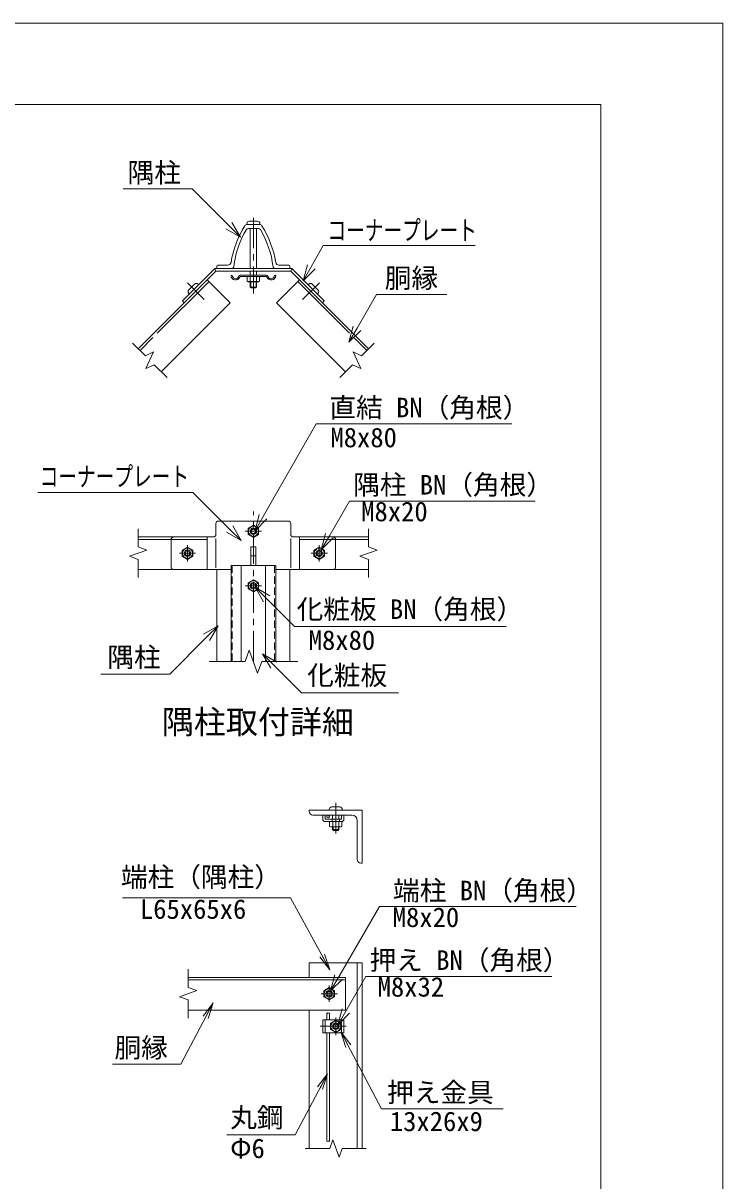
# Model space of a CAD drawing. Units: millimetres, scale not verified. Extents: x -4200 to 4200, y -2970 to 2970.
# Drawn here: x 2480 to 4200, y 126 to 2970 of the extents above; entities that cross this region are included whole.
import ezdxf
from ezdxf.enums import TextEntityAlignment as Align

# ---------------------------------------------------------------- set-up
doc = ezdxf.new("R2010")
doc.units = ezdxf.units.MM
doc.header["$LTSCALE"] = 15
for name, pattern in [('CHAIN1', [8, 5, -1, 1, -1]), ('DASHED1', [1.8, 1.2, -0.6]), ('LONG_DASHED2', [13, 12, -1])]:
    doc.linetypes.add(name, pattern=pattern)
doc.layers.add('0-1_D-TTL-TXT', color=7, linetype='Continuous')
for name, color, linetype, lineweight in [('0-2_D-STR-DIM', 7, 'Continuous', 9), ('0-3_0', 7, 'Continuous', 9), ('0-4_D-STR3', 3, 'Continuous', 9), ('0-5_D-BMK', 2, 'CHAIN1', 9), ('0-6_D-STR-TXT', 7, 'Continuous', 9), ('0-7_D-STR1', 1, 'Continuous', 9), ('0-B_D-STR2', 7, 'Continuous', 9), ('0-C_D-TTL', 2, 'Continuous', 9)]:
    doc.layers.add(name, color=color, linetype=linetype, lineweight=lineweight)
doc.styles.add('ＭＳ ゴシック', font='')
doc.styles.get('ＭＳ ゴシック').set_extended_font_data('MS Gothic')

# ---------------------------------------------------------------- blocks, each defined once
blk = doc.blocks.new('MLeader2')
at = {"layer": '0-3_0'}
blk.add_line((3014.17, 2444.23), (2985.89, 2472.52), dxfattribs=at)
for points in [[(2985.89, 2472.52), (2895.67, 2562.74), (2733.27, 2562.74), (2726.07, 2562.74)], [(2993.46, 2480.1), (3014.17, 2444.23), (2978.31, 2464.94)]]:
    blk.add_lwpolyline(points, dxfattribs=at)
blk = doc.blocks.new('MLeader3')
at = {"layer": '0-3_0'}
blk.add_line((3168.51, 2336.58), (3188.3, 2371.34), dxfattribs=at)
for points in [[(3188.3, 2371.34), (3218.03, 2423.57), (3584, 2423.57), (3591.2, 2423.57)], [(3197.62, 2366.04), (3168.51, 2336.58), (3178.99, 2376.65)]]:
    blk.add_lwpolyline(points, dxfattribs=at)
blk = doc.blocks.new('MLeader4')
at = {"layer": '0-3_0'}
blk.add_line((3281.05, 2185.94), (3301.05, 2220.58), dxfattribs=at)
for points in [[(3301.05, 2220.58), (3348.76, 2303.22), (3514.52, 2303.22), (3521.72, 2303.22)], [(3310.33, 2215.22), (3281.05, 2185.94), (3291.77, 2225.94)]]:
    blk.add_lwpolyline(points, dxfattribs=at)
blk = doc.blocks.new('MLeader5')
at = {"layer": '0-3_0'}
blk.add_line((3015.93, 1698.75), (2987.64, 1727.03), dxfattribs=at)
for points in [[(2987.64, 1727.03), (2897.42, 1817.25), (2523.21, 1817.25), (2516.01, 1817.25)], [(2995.22, 1734.61), (3015.93, 1698.75), (2980.06, 1719.45)]]:
    blk.add_lwpolyline(points, dxfattribs=at)
blk = doc.blocks.new('MLeader6')
at = {"layer": '0-3_0'}
blk.add_line((2959.32, 1489.31), (2931.04, 1461.03), dxfattribs=at)
for points in [[(2923.46, 1468.6), (2959.32, 1489.31), (2938.62, 1453.45)], [(2931.04, 1461.03), (2840.82, 1370.81), (2678.42, 1370.81), (2671.22, 1370.81)]]:
    blk.add_lwpolyline(points, dxfattribs=at)
blk = doc.blocks.new('MLeader7')
at = {"layer": '0-6_D-STR-TXT'}
blk.add_line((3068.16, 1420.72), (3096.44, 1392.43), dxfattribs=at)
for points in [[(3088.86, 1384.85), (3068.16, 1420.72), (3104.02, 1400.01)], [(3096.44, 1392.43), (3164.36, 1324.51), (3395.79, 1324.51), (3402.99, 1324.51)]]:
    blk.add_lwpolyline(points, dxfattribs=at)
blk = doc.blocks.new('MLeader8')
at = {"layer": '0-6_D-STR-TXT'}
blk.add_line((3050.61, 1583.95), (3078.9, 1555.67), dxfattribs=at)
for points in [[(3071.32, 1548.09), (3050.61, 1583.95), (3086.48, 1563.24)], [(3078.9, 1555.67), (3146.82, 1487.74), (3509.85, 1487.74), (3667.2, 1487.74)]]:
    blk.add_lwpolyline(points, dxfattribs=at)
blk = doc.blocks.new('_Open')
at = {"layer": '0-3_0'}
blk.add_line((-15, 2.5), (0, 0), dxfattribs=at)
blk.add_lwpolyline([(-15, -2.5), (0, 0), (-15, 0)], dxfattribs=at)
blk = doc.blocks.new('MLeader9')
at = {"layer": '0-3_0'}
blk.add_line((3050.11, 1722.98), (3069.95, 1757.71), dxfattribs=at)
for points in [[(3069.95, 1757.71), (3200.15, 1985.57), (3674.33, 1985.57), (3681.53, 1985.57)], [(3079.26, 1752.4), (3050.11, 1722.98), (3060.65, 1763.03)]]:
    blk.add_lwpolyline(points, dxfattribs=at)
blk = doc.blocks.new('MLeader10')
at = {"layer": '0-3_0'}
blk.add_line((3253.36, 508.18), (3273.42, 542.8), dxfattribs=at)
for points in [[(3273.42, 542.8), (3322.56, 627.61), (3772.32, 627.61), (3779.52, 627.61)], [(3282.69, 537.42), (3253.36, 508.18), (3264.14, 548.17)]]:
    blk.add_lwpolyline(points, dxfattribs=at)
blk = doc.blocks.new('MLeader11')
at = {"layer": '0-3_0'}
blk.add_line((3235.96, 592.07), (3255.94, 626.73), dxfattribs=at)
for points in [[(3255.94, 626.73), (3355.75, 799.88), (3832.13, 799.88), (3839.33, 799.88)], [(3265.23, 621.37), (3235.96, 592.07), (3246.65, 632.08)]]:
    blk.add_lwpolyline(points, dxfattribs=at)
blk = doc.blocks.new('MLeader12')
at = {"layer": '0-3_0'}
blk.add_line((3212.93, 1676.09), (3232.98, 1710.7), dxfattribs=at)
for points in [[(3232.98, 1710.7), (3282.12, 1795.52), (3731.89, 1795.52), (3739.09, 1795.52)], [(3242.25, 1705.33), (3212.93, 1676.09), (3223.71, 1716.08)]]:
    blk.add_lwpolyline(points, dxfattribs=at)

msp = doc.modelspace()

# ---------------------------------------------------------------- linework, layer by layer
at = {"layer": '0-2_D-STR-DIM'}
for p, q in [((2749.04, 2184.17), (2780.58, 2152.62)), ((3291.22, 2162.13), (3310.24, 2121.35)), ((3311.62, 2152.62), (3291.22, 2162.13)), ((3343.16, 2184.17), (3311.62, 2152.62)), ((2802.35, 2130.86), (2833.89, 2099.31)), ((3289.85, 2130.86), (3258.31, 2099.31)), ((3310.24, 2121.35), (3289.85, 2130.86)), ((2763, 1727.82), (2763, 1683.21)), ((3329.2, 1727.82), (3329.2, 1683.21)), ((2763, 1683.21), (2784.14, 1675.52)), ((2784.14, 1675.52), (2741.85, 1660.13)), ((2741.85, 1660.13), (2763, 1652.43)), ((2763, 1652.43), (2763, 1607.82)), ((3329.2, 1652.43), (3329.2, 1607.82)), ((3025.58, 1401.31), (3035.84, 1429.5)), ((3035.84, 1429.5), (3056.36, 1373.12)), ((2937.1, 1401.31), (3025.58, 1401.31)), ((3056.36, 1373.12), (3066.62, 1401.31)), ((3066.62, 1401.31), (3155.1, 1401.31)), ((3066.62, 1401.31), (3138.1, 1401.31)), ((2885.69, 645.51), (2885.69, 600.9)), ((2885.69, 600.9), (2906.83, 593.21)), ((2906.83, 593.21), (2864.55, 577.82)), ((2864.55, 577.82), (2885.69, 570.12)), ((2885.69, 570.12), (2885.69, 525.51)), ((3173.53, 205.13), (3233.88, 205.13)), ((3241.57, 226.27), (3233.88, 205.13)), ((3256.97, 183.99), (3241.57, 226.27)), ((3264.66, 205.13), (3256.97, 183.99)), ((3264.66, 205.13), (3323.53, 205.13))]:
    msp.add_line(p, q, dxfattribs=at)
for points in [[(2780.58, 2152.62), (2800.97, 2162.13), (2781.96, 2121.35), (2802.35, 2130.86)], [(3329.2, 1683.21), (3350.34, 1675.52), (3308.06, 1660.13), (3329.2, 1652.43)]]:
    msp.add_lwpolyline(points, dxfattribs=at)
at = {"layer": '0-4_D-STR3'}
for p, q in [((3030.1, 2477.34), (3030.1, 2475.34)), ((3062.1, 2475.34), (3030.1, 2475.34)), ((3056.1, 2483.34), (3036.1, 2483.34)), ((3062.1, 2477.34), (3062.1, 2475.34)), ((3038.1, 2465.34), (3038.1, 2367.34)), ((3054.1, 2465.34), (3054.1, 2367.34)), ((2951.45, 2367.34), (2871.79, 2287.69)), ((2954.1, 2360.94), (2876.32, 2283.16)), ((2954.1, 2360.94), (3138.1, 2360.94)), ((3038.1, 2360.94), (3038.1, 2350.94)), ((3054.1, 2360.94), (3054.1, 2350.94)), ((3138.1, 2360.94), (3215.88, 2283.16)), ((3031.09, 2347.74), (3031.09, 2336.19)), ((3031.09, 2347.74), (3061.11, 2347.74)), ((3031.09, 2336.19), (3033.6, 2334.74)), ((3033.6, 2334.74), (3058.6, 2334.74)), ((3038.1, 2334.74), (3038.1, 2321.74)), ((3038.59, 2347.74), (3038.59, 2336.19)), ((3039.6, 2334.74), (3039.6, 2321.74)), ((3052.6, 2334.74), (3052.6, 2321.74)), ((3053.6, 2347.74), (3053.6, 2336.19)), ((3054.1, 2334.74), (3054.1, 2321.74)), ((3061.11, 2336.19), (3058.6, 2334.74)), ((3061.11, 2347.74), (3061.11, 2336.19)), ((2901.49, 2328.7), (2887.35, 2314.56)), ((2887.35, 2306.07), (2888.76, 2304.66)), ((2909.98, 2328.7), (2911.39, 2327.29)), ((3051.7, 2319.34), (3040.5, 2319.34)), ((3054.1, 2321.74), (3051.7, 2319.34)), ((3182.22, 2328.7), (3180.81, 2327.29)), ((3190.71, 2328.7), (3204.85, 2314.56)), ((3204.85, 2306.07), (3203.44, 2304.66)), ((2876.32, 2283.16), (2871.79, 2287.69)), ((3215.88, 2283.16), (3220.41, 2287.69)), ((2954.1, 1740.56), (2954.1, 1713.56)), ((2960.1, 1746.56), (3132.1, 1746.56)), ((3046.1, 1736.57), (3033.1, 1729.07)), ((3059.1, 1729.07), (3046.1, 1736.57)), ((3138.1, 1740.56), (3138.1, 1713.56)), ((2850.1, 1707.56), (2948.1, 1707.56)), ((3033.1, 1729.07), (3033.1, 1714.05)), ((3033.1, 1714.05), (3046.1, 1706.55)), ((3046.1, 1706.55), (3059.1, 1714.05)), ((3059.1, 1714.05), (3059.1, 1729.07)), ((3144.1, 1707.56), (3242.1, 1707.56)), ((2954.1, 1631.56), (2954.1, 1703.57)), ((3040.1, 1683.56), (3040.1, 1639.51)), ((3052.1, 1683.56), (3040.1, 1683.56)), ((3052.1, 1683.56), (3052.1, 1639.51)), ((3138.1, 1631.56), (3138.1, 1703.75)), ((3195.1, 1675.07), (3208.1, 1682.57)), ((3208.1, 1682.57), (3221.1, 1675.07)), ((3052.1, 1660.91), (3040.1, 1660.91)), ((3195.1, 1660.05), (3195.1, 1675.07)), ((3208.1, 1652.55), (3195.1, 1660.05)), ((3221.1, 1660.05), (3208.1, 1652.55)), ((3221.1, 1675.07), (3221.1, 1660.05)), ((2850.1, 1627.56), (2991.1, 1627.56)), ((2991.1, 1637.56), (2991.1, 1401.31)), ((3101.1, 1637.56), (2991.1, 1637.56)), ((3016.1, 1637.56), (3016.1, 1401.31)), ((3076.1, 1637.56), (3076.1, 1401.31)), ((3101.1, 1637.56), (3101.1, 1401.31)), ((3101.1, 1627.56), (3242.1, 1627.56)), ((3046.1, 1602.57), (3033.1, 1595.07)), ((3033.1, 1595.07), (3033.1, 1580.05)), ((3059.1, 1595.07), (3046.1, 1602.57)), ((3059.1, 1580.05), (3059.1, 1595.07)), ((3033.1, 1580.05), (3046.1, 1572.55)), ((3046.1, 1572.55), (3059.1, 1580.05)), ((3216.53, 1014.14), (3216.53, 1024.14)), ((3216.53, 1024.14), (3222.53, 1024.14)), ((3222.53, 1015.14), (3222.53, 1024.14)), ((3232.53, 1038.14), (3232.53, 1036.14)), ((3258.53, 1044.14), (3238.53, 1044.14)), ((3240.53, 1014.14), (3240.53, 1024.14)), ((3256.53, 1014.14), (3256.53, 1024.14)), ((3262.53, 1015.14), (3262.53, 1024.14)), ((3262.53, 1024.14), (3268.53, 1024.14)), ((3264.53, 1038.14), (3264.53, 1036.14)), ((3268.53, 1014.14), (3268.53, 1024.14)), ((3222.53, 1008.14), (3262.53, 1008.14)), ((3223.53, 1014.14), (3261.53, 1014.14)), ((3233.52, 1008.14), (3233.52, 996.59)), ((3233.52, 1008.14), (3263.54, 1008.14)), ((3233.52, 996.59), (3236.03, 995.14)), ((3239.53, 1008.14), (3239.53, 1014.14)), ((3241.03, 1008.14), (3241.03, 996.59)), ((3256.04, 1008.14), (3256.04, 996.59)), ((3257.53, 1008.14), (3257.53, 1014.14)), ((3263.54, 996.59), (3261.03, 995.14)), ((3263.54, 1008.14), (3263.54, 996.59)), ((3236.03, 995.14), (3261.03, 995.14)), ((3240.53, 995.14), (3240.53, 988.54)), ((3242.03, 995.14), (3242.03, 987.04)), ((3254.13, 986.14), (3242.93, 986.14)), ((3256.53, 988.54), (3254.13, 986.14)), ((3255.03, 995.14), (3255.03, 987.04)), ((3256.53, 995.14), (3256.53, 988.54)), ((3232.53, 600.26), (3219.53, 592.76)), ((3245.53, 592.76), (3232.53, 600.26)), ((3219.53, 592.76), (3219.53, 577.75)), ((3219.53, 577.75), (3232.53, 570.24)), ((3232.53, 570.24), (3245.53, 577.75)), ((3245.53, 577.75), (3245.53, 592.76)), ((3216.53, 521.25), (3216.53, 489.25)), ((3248.53, 520.26), (3235.53, 512.76)), ((3235.53, 512.76), (3235.53, 497.75)), ((3261.53, 512.76), (3248.53, 520.26)), ((3261.53, 497.75), (3261.53, 512.76)), ((3216.53, 489.25), (3268.53, 489.25)), ((3235.53, 497.75), (3248.53, 490.24)), ((3248.53, 490.24), (3261.53, 497.75))]:
    msp.add_line(p, q, dxfattribs=at)
at = {"layer": '0-4_D-STR3', "linetype": 'LONG_DASHED2'}
for p, q in [((2844.1, 1701.56), (2844.1, 1633.56)), ((3248.1, 1701.56), (3248.1, 1633.56)), ((3222.53, 521.25), (3222.53, 489.25)), ((3262.53, 521.25), (3262.53, 489.25))]:
    msp.add_line(p, q, dxfattribs=at)
at = {"layer": '0-4_D-STR3', "linetype": 'DASHED1'}
for p, q in [((2994.3, 1637.56), (2994.3, 1401.31)), ((3097.9, 1637.56), (3097.9, 1401.31))]:
    msp.add_line(p, q, dxfattribs=at)
at = {"layer": '0-4_D-STR3'}
for points in [[(2954.1, 2360.94), (2951.45, 2367.34), (3140.75, 2367.34)], [(3138.1, 2360.94), (3140.75, 2367.34), (3220.41, 2287.69)], [(3054.1, 2321.74), (3038.1, 2321.74), (3040.5, 2319.34)], [(3256.53, 988.54), (3240.53, 988.54), (3242.93, 986.14)], [(3216.53, 521.25), (3268.53, 521.25), (3268.53, 489.25)]]:
    msp.add_lwpolyline(points, dxfattribs=at)
msp.add_lwpolyline([(2897.1, 1675.07), (2884.1, 1682.57), (2871.1, 1675.07), (2871.1, 1660.05), (2884.1, 1652.55), (2897.1, 1660.05)], close=True, dxfattribs=at)
for centre, radius in [((3046.1, 1721.56), 12.5), ((3046.1, 1721.56), 8), ((3046.1, 1721.56), 5.6), ((2884.1, 1667.56), 12.5), ((3208.1, 1667.56), 12.5), ((2884.1, 1667.56), 8), ((2884.1, 1667.56), 5.6), ((3208.1, 1667.56), 8), ((3208.1, 1667.56), 5.6), ((3046.1, 1587.56), 12.5), ((3046.1, 1587.56), 8), ((3046.1, 1587.56), 5.6), ((3232.53, 585.25), 12.5), ((3232.53, 585.25), 8), ((3232.53, 585.25), 5.6), ((3248.53, 505.25), 12.5), ((3248.53, 505.25), 8), ((3248.53, 505.25), 5.6)]:
    msp.add_circle(centre, radius, dxfattribs=at)
for centre, radius, start, end in [((3036.1, 2477.34), 6, 90, 180), ((3056.1, 2477.34), 6, 0, 90), ((3034.84, 2341.68), 6.64, 235.61585, 304.38416), ((3046.1, 2359.87), 24.84, 252.4121, 287.5879), ((3057.36, 2341.68), 6.64, 235.61586, 304.38414), ((2891.59, 2310.32), 6, 135, 225), ((2905.73, 2324.46), 6, 45, 135), ((3186.46, 2324.46), 6, 45, 135), ((3200.61, 2310.32), 6, 315, 45), ((2960.1, 1740.56), 6, 90, 180), ((3132.1, 1740.56), 6, 0, 90), ((2948.1, 1713.56), 6, 270, 0), ((3144.1, 1713.56), 6, 180, 270), ((3238.53, 1038.14), 6, 90, 180), ((3258.53, 1038.14), 6, 0, 90), ((3222.53, 1014.14), 6, 180, 270), ((3223.53, 1015.14), 1, 180, 270), ((3237.28, 1002.08), 6.64, 235.61585, 304.38416), ((3248.53, 1020.27), 24.84, 252.4121, 287.5879), ((3259.79, 1002.08), 6.64, 235.61586, 304.38414), ((3261.53, 1015.14), 1, 270, 0), ((3262.53, 1014.14), 6, 270, 0)]:
    msp.add_arc(centre, radius, start, end, dxfattribs=at)
at = {"layer": '0-4_D-STR3', "linetype": 'LONG_DASHED2'}
for centre, start, end in [((2850.1, 1701.56), 90, 180), ((3242.1, 1701.56), 0, 90), ((2850.1, 1633.56), 180, 270), ((3242.1, 1633.56), 270, 0)]:
    msp.add_arc(centre, 6, start, end, dxfattribs=at)
at = {"layer": '0-5_D-BMK'}
for p, q in [((3046.1, 2492.09), (3046.1, 2305.7)), ((2883.85, 2332.2), (2925.35, 2290.7)), ((3208.35, 2332.2), (3166.85, 2290.7)), ((3046.1, 1401.31), (3046.1, 1770.3)), ((3066.1, 1721.56), (3026.1, 1721.56)), ((2884.1, 1687.56), (2884.1, 1647.56)), ((3208.1, 1687.56), (3208.1, 1647.56)), ((2904.1, 1667.56), (2864.1, 1667.56)), ((3188.1, 1667.56), (3228.1, 1667.56)), ((3066.1, 1587.56), (3026.1, 1587.56)), ((3248.53, 979.14), (3248.53, 1057.2)), ((3232.53, 565.25), (3232.53, 605.25)), ((3252.53, 585.25), (3212.53, 585.25)), ((3248.53, 527.25), (3248.53, 483.25)), ((3274.53, 505.25), (3210.53, 505.25))]:
    msp.add_line(p, q, dxfattribs=at)
at = {"layer": '0-6_D-STR-TXT'}
for points in [[(2724.32, 821.2), (3136.99, 821.2), (3233.32, 645.85)], [(2699.96, 412.1), (2867.63, 412.1), (2946.61, 561.01)], [(3660.44, 302.69), (3361.1, 302.69), (3261.83, 490.07)], [(2981.1, 238.24), (3148.78, 238.24), (3227.75, 387.15)]]:
    msp.add_lwpolyline(points, dxfattribs=at)
at = {"layer": '0-7_D-STR1'}
for p, q in [((3031.09, 2475.34), (3061.11, 2475.34)), ((3033.21, 2465.34), (3058.98, 2465.34)), ((2956.1, 2367.34), (2956.1, 2372.34)), ((2956.1, 2367.34), (2956.1, 2372.34)), ((2992.81, 2367.34), (2956.1, 2367.34)), ((2983.25, 2375.34), (2959.1, 2375.34)), ((3099.39, 2367.34), (3136.1, 2367.34)), ((3108.95, 2375.34), (3133.1, 2375.34)), ((3136.1, 2367.34), (3136.1, 2372.34)), ((2932.89, 2339.73), (2763.18, 2170.03)), ((2932.89, 2339.73), (2989.45, 2283.16)), ((2994.3, 2350.14), (2991.1, 2349.71)), ((3015.57, 2350.94), (3076.63, 2350.94)), ((3015.57, 2347.74), (3076.62, 2347.74)), ((3097.9, 2350.14), (3101.1, 2349.71)), ((3159.31, 2339.73), (3102.74, 2283.16)), ((3159.31, 2339.73), (3329.02, 2170.03)), ((2989.45, 2283.16), (2819.75, 2113.46)), ((3102.74, 2283.16), (3272.45, 2113.46)), ((2763, 1707.56), (2932.89, 1707.56)), ((2932.89, 1707.56), (2932.89, 1627.56)), ((3329.2, 1707.56), (3159.31, 1707.56)), ((3159.31, 1707.56), (3159.31, 1627.56)), ((2763, 1701.56), (2932.89, 1701.56)), ((3329.2, 1701.56), (3159.31, 1701.56)), ((2763, 1627.56), (2932.89, 1627.56)), ((2956.1, 1401.31), (2956.1, 1627.56)), ((3136.1, 1401.31), (3136.1, 1627.56)), ((3329.2, 1627.56), (3159.31, 1627.56)), ((3183.53, 1036.14), (3313.53, 1036.14)), ((3183.53, 1033.14), (3183.53, 1036.14)), ((3288.53, 1024.14), (3192.53, 1024.14)), ((3313.53, 1036.14), (3313.53, 906.14)), ((3301.53, 915.14), (3301.53, 1011.14)), ((3313.53, 906.14), (3310.53, 906.14)), ((3183.53, 661.25), (3313.53, 661.25)), ((3183.53, 625.25), (3183.53, 661.25)), ((3301.53, 661.25), (3301.53, 205.13)), ((3313.53, 661.25), (3313.53, 205.13)), ((3272.53, 625.25), (2885.69, 625.25)), ((3272.53, 619.25), (2885.69, 619.25)), ((3272.53, 545.25), (3272.53, 625.25)), ((3272.53, 545.25), (2885.69, 545.25)), ((3183.53, 205.13), (3183.53, 545.25))]:
    msp.add_line(p, q, dxfattribs=at)
at = {"layer": '0-7_D-STR1', "linetype": 'LONG_DASHED2'}
for p, q in [((2937.13, 2335.49), (2767.42, 2165.78)), ((3155.07, 2335.49), (3324.77, 2165.78))]:
    msp.add_line(p, q, dxfattribs=at)
at = {"layer": '0-7_D-STR1'}
for centre, radius, start, end in [((3031.09, 2468.34), 7, 90, 147.73028), ((3061.11, 2468.34), 7, 32.26972, 90), ((3228.1, 2343.94), 240, 147.73028, 170.85863), ((3228.1, 2343.94), 232, 149.15113, 173.11764), ((3033.21, 2460.34), 5, 90, 149.15113), ((3058.98, 2460.34), 5, 30.84887, 90), ((2864.1, 2343.94), 232, 6.88236, 30.84887), ((2864.1, 2343.94), 240, 9.14137, 32.26972), ((2959.1, 2372.34), 3, 90, 180), ((2983.25, 2383.34), 8, 270, 350.85863), ((2992.81, 2372.34), 5, 270, 353.11764), ((3099.39, 2372.34), 5, 186.88236, 270), ((3108.95, 2383.34), 8, 189.14137, 270), ((3133.1, 2372.34), 3, 0, 90), ((3002.3, 2350.14), 11.21, 182.19864, 337.12847), ((3002.3, 2350.14), 8, 180, 337.11462), ((3015.57, 2344.54), 6.4, 90, 157.11462), ((3015.57, 2344.54), 3.2, 90, 157.12847), ((3076.62, 2344.54), 3.2, 22.87153, 90), ((3076.63, 2344.54), 6.4, 22.88538, 90), ((3089.9, 2350.14), 11.21, 202.87153, 357.80136), ((3089.9, 2350.14), 8, 202.88538, 0), ((3192.53, 1033.14), 9, 180, 270), ((3288.53, 1011.14), 13, 360, 90), ((3310.53, 915.14), 9, 180, 270)]:
    msp.add_arc(centre, radius, start, end, dxfattribs=at)
at = {"layer": '0-B_D-STR2'}
for p, q in [((3226.53, 521.25), (3226.53, 537.75)), ((3232.93, 521.25), (3232.93, 537.75)), ((3226.53, 222.8), (3226.53, 489.25)), ((3232.93, 222.8), (3232.93, 489.25))]:
    msp.add_line(p, q, dxfattribs=at)
msp.add_circle((3229.73, 1020.94), 3.2, dxfattribs=at)
for centre, start, end in [((3228.13, 535.92), 48.88791, 131.11209), ((3228.13, 539.59), 228.88791, 311.11209), ((3231.33, 535.92), 48.88791, 131.11209), ((3228.13, 224.63), 228.88791, 311.11209), ((3231.33, 220.97), 48.88791, 131.11209), ((3231.33, 224.63), 228.88791, 311.11209)]:
    msp.add_arc(centre, 2.43, start, end, dxfattribs=at)
at = {"layer": '0-C_D-TTL', "color": 7}
msp.add_lwpolyline([(-4199.79, -2969.94), (4200.21, -2969.94), (4200.21, 2970.06), (-4199.79, 2970.06)], close=True, dxfattribs=at)
at = {"layer": '0-C_D-TTL'}
msp.add_lwpolyline([(-3899.79, 2770.06), (3900.21, 2770.06), (3900.21, -2769.94), (-3899.79, -2769.94)], close=True, dxfattribs=at)

# ---------------------------------------------------------------- block references
at = {"layer": '0-3_0'}
for name in ['MLeader2', 'MLeader3', 'MLeader4', 'MLeader9', 'MLeader5', 'MLeader12', 'MLeader6', 'MLeader11', 'MLeader10']:
    msp.add_blockref(name, (0, 0), dxfattribs=at)
at = {"layer": '0-6_D-STR-TXT'}
for name in ['MLeader8', 'MLeader7']:
    msp.add_blockref(name, (0, 0), dxfattribs=at)
at = {"layer": '0-6_D-STR-TXT', "xscale": 2.666667, "yscale": 2.666667}
for p, rotation in [((3234.29, 644.1), 298.78475), ((2947.55, 562.77), 62.05959), ((3260.89, 491.84), 117.91483), ((3228.69, 388.91), 62.05959)]:
    msp.add_blockref('_Open', p, dxfattribs=dict(at, rotation=rotation))

# ---------------------------------------------------------------- texts
at = {"layer": '0-1_D-TTL-TXT', "style": 'ＭＳ ゴシック'}
msp.add_text('隅柱取付詳細', height=57.73, dxfattribs=at).set_placement((2821.02, 1206.83), align=Align.BOTTOM_LEFT)
at = {"layer": '0-6_D-STR-TXT', "style": 'ＭＳ ゴシック'}
for s, p in [('隅柱', (2736.96, 2564.39)), ('胴縁', (3369.07, 2305.45)), ('直結 BN（角根）', (3233.06, 1987.12)), ('M8x80', (3235.48, 1913.62)), ('隅柱 BN（角根）', (3291.34, 1797.44)), ('M8x20', (3311.15, 1731.75)), ('化粧板 BN（角根）', (3152.43, 1491.76)), ('M8x80', (3182.14, 1415.79)), ('隅柱', (2687.16, 1373.73)), ('化粧板', (3178.37, 1329.28)), ('端柱（隅柱）', (2720.51, 833.78)), ('端柱 BN（角根）', (3389.52, 800.5)), ('L65x65x6', (2767.16, 754.93)), ('M8x20', (3388.66, 734.81)), ('押え BN（角根）', (3331.77, 629.53)), ('M8x32', (3351.59, 563.84)), ('胴縁', (2704.72, 414.47)), ('押え金具', (3374.69, 304.5)), ('丸鋼', (2989.08, 242.64)), ('13x26x9', (3381.52, 233.32)), ('Φ6', (2989.08, 167.06))]:
    msp.add_text(s, height=48.06, dxfattribs=at).set_placement(p, align=Align.BOTTOM_LEFT)
at = {"layer": '0-6_D-STR-TXT', "style": 'ＭＳ ゴシック', "width": 0.7}
for p in [(3228.31, 2422.6), (2520.77, 1817.92)]:
    msp.add_text('コーナープレート', height=48.06, dxfattribs=at).set_placement(p, align=Align.BOTTOM_LEFT)

doc.saveas('drawing.dxf')
